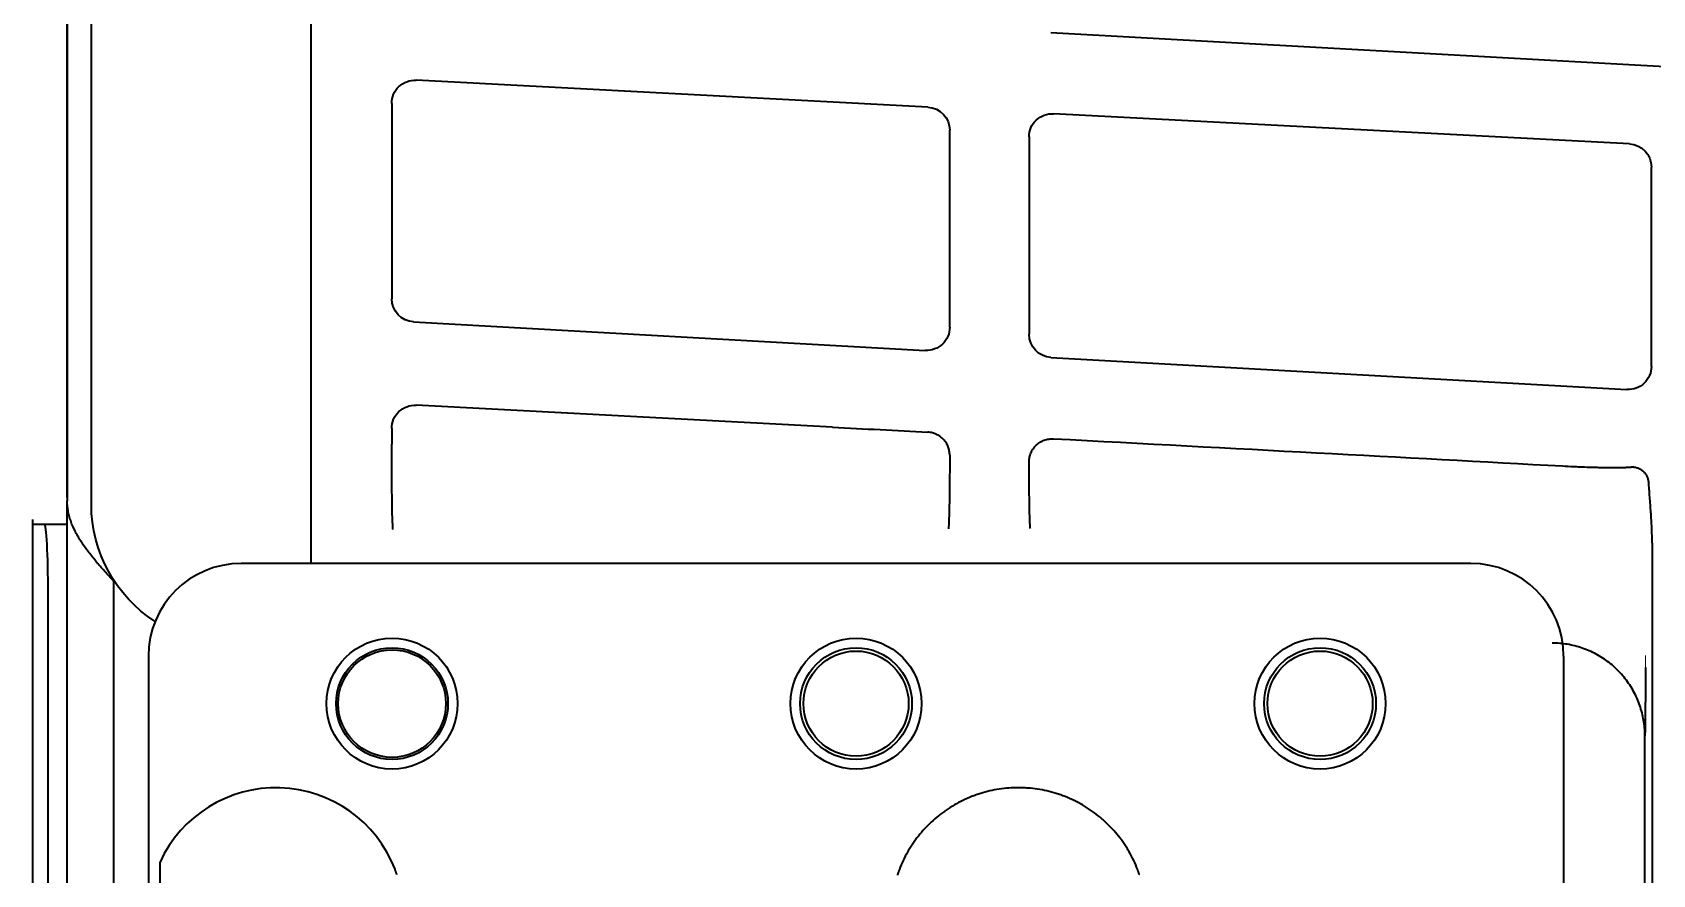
# Model space of a CAD drawing. Extents: x 5809 to 10669, y -850 to 3566.
# Drawn here: x 8371.6 to 8441.4, y 3413.4 to 3449.7 of the extents above; entities that cross this region are included whole.
import ezdxf

# ---------------------------------------------------------------- set-up
doc = ezdxf.new("R2010")
doc.units = 0
doc.header["$LTSCALE"] = 5
doc.layers.add('1', color=7, linetype='CONTINUOUS', true_color=0xffffff)

msp = doc.modelspace()

# ---------------------------------------------------------------- linework, layer by layer
at = {"layer": '1', "color": 7, "linetype": 'Continuous', "lineweight": 35}
for p, q in [((8374.114, 3429.359), (8374.114, 3491.296)), ((8373.073, 3490.329), (8373.073, 3433.533)), ((8373.075, 3433.518), (8373.075, 3490.328)), ((8383.583, 3426.826), (8383.583, 3482.576)), ((8415.475, 3449.739), (8699.86, 3433.886)), ((8410.167, 3446.513), (8388.112, 3447.672)), ((8387.059, 3446.673), (8387.059, 3438.248)), ((8440.41, 3444.925), (8415.583, 3446.229)), ((8411.113, 3437.017), (8411.113, 3445.516)), ((8414.529, 3445.231), (8414.529, 3436.716)), ((8441.356, 3435.331), (8441.356, 3443.928)), ((8388.004, 3437.249), (8410.059, 3436.02)), ((8415.475, 3435.718), (8440.302, 3434.334)), ((8373.073, 3433.533), (8373.075, 3433.518)), ((8373.073, 3433.463), (8373.073, 3429.526)), ((8373.078, 3433.497), (8373.074, 3433.472)), ((8373.078, 3429.666), (8373.078, 3433.486)), ((8406.058, 3432.709), (8388.112, 3433.651)), ((8387.059, 3432.653), (8387.059, 3431.981)), ((8373.073, 2431.526), (8373.073, 3429.526)), ((8371.573, 3428.726), (8371.573, 2937.226)), ((8371.576, 3428.526), (8371.573, 3428.526)), ((8371.576, 3428.526), (8372.094, 3428.526)), ((8372.094, 3428.526), (8373.073, 3428.526)), ((8441.384, 3427.704), (8441.384, 3410.106)), ((8433.573, 3426.826), (8380.572, 3426.826)), ((8375.073, 3426.108), (8375.073, 3385.375)), ((8372.251, 2938.226), (8372.251, 3425.726)), ((8376.573, 3422.827), (8376.573, 3345.826)), ((8437.573, 3345.826), (8437.573, 3422.827)), ((8441.073, 3419.403), (8441.073, 3419.396)), ((8441.073, 3392.253), (8441.073, 3419.396)), ((8377.073, 3408.208), (8377.073, 3413.944))]:
    msp.add_line(p, q, dxfattribs=at)
at = {"layer": '1', "color": 51, "linetype": 'Continuous', "lineweight": 13}
for p, q in [((8373.073, 3433.533), (8373.073, 3433.533)), ((8373.074, 3433.463), (8373.073, 3433.463)), ((8441.073, 3419.403), (8441.077, 3419.417))]:
    msp.add_line(p, q, dxfattribs=at)
at = {"layer": '1', "color": 7, "linetype": 'Continuous', "lineweight": 35}
for centre, radius in [((8387.073, 3420.782), 2.825), ((8407.073, 3420.782), 2.825), ((8427.073, 3420.782), 2.825), ((8387.073, 3420.782), 2.411), ((8387.073, 3420.782), 2.32), ((8407.073, 3420.782), 2.411), ((8407.073, 3420.782), 2.267), ((8427.073, 3420.782), 2.411), ((8427.073, 3420.782), 2.267)]:
    msp.add_circle(centre, radius, dxfattribs=at)
msp.add_arc((8382.073, 3411.652), 5.5, 21.10696, 155.38002, dxfattribs=at)
at = {"layer": '1', "color": 7, "linetype": 'Continuous', "lineweight": 35, "extrusion": (0, 0, -1)}
for centre, major_axis, ratio, start_param, end_param in [((8388.058, 3446.674), (0.829, 0.56), 0.999069, 3.735813, 5.359692), ((8410.112, 3445.515), (0.996, 0.091), 0.99936, -1.425283, 0.090602), ((8415.529, 3445.231), (0.829, 0.56), 0.999069, 3.735813, 5.359692), ((8440.356, 3443.927), (0.996, 0.091), 0.99936, -1.425283, 0.090602), ((8388.058, 3438.247), (-0.821, 0.571), 0.999112, 4.158901, 5.674785), ((8410.112, 3437.018), (-0.996, 0.089), 0.999321, 3.053132, 4.677011), ((8415.529, 3436.716), (-0.821, 0.571), 0.999112, 4.158901, 5.674785), ((8440.356, 3435.332), (-0.996, 0.089), 0.999321, 3.053132, 4.677011), ((8388.058, 3432.653), (0.829, 0.56), 0.999069, 3.735813, 5.359692), ((8402.472, 3432.703), (-68.448, 3.585), 0.002827, 1.62306, 1.683295), ((8387.123, 3431.981), (0, 3.7), 0.017454, 3.193949, 4.71241), ((8402.472, 3432.703), (-68.448, 3.585), 0.002827, 1.763382, 2.108233), ((8411.048, 3432.017), (0, 3.7), 0.017473, 1.71282, 3.08918), ((8414.594, 3432.025), (0, 3.7), 0.017454, 3.193949, 4.488882), ((8380.12, 3429.374), (4.251, 4.251), 0.997946, 2.928507, 3.925621)]:
    msp.add_ellipse(centre, major_axis=major_axis, ratio=ratio, start_param=start_param, end_param=end_param, dxfattribs=at)
at = {"layer": '1', "color": 7, "linetype": 'Continuous', "lineweight": 35}
for centre, major_axis, ratio, start_param, end_param in [((8372.406, 3433.533), (0, 2), 0.333523, 4.694943, 4.712386), ((8356.612, 3433.533), (-16.463, 0.034), 0.121466, 3.129398, 3.158687), ((8372.406, 3433.533), (-0.026, 2), 0.333349, 4.673144, 4.690588), ((8375.074, 3537.841), (1.998, 104.324), 0.000761, 3.136781, 3.164482), ((8372.094, 3425.526), (0, 3), 0.052336, 4.712389, 6.283185), ((8380.573, 3422.826), (-2.829, 2.829), 0.999695, -0.785246, 0.785246), ((8433.572, 3422.826), (2.829, 2.829), 0.999695, 5.497939, 7.068431)]:
    msp.add_ellipse(centre, major_axis=major_axis, ratio=ratio, start_param=start_param, end_param=end_param, dxfattribs=at)
for points in [[(8373.077, 3433.552), (8373.078, 3433.531), (8373.078, 3433.509), (8373.078, 3433.488)], [(8441.073, 3419.403), (8441.073, 3419.513), (8441.063, 3419.733), (8441.022, 3420.061), (8440.954, 3420.384), (8440.859, 3420.701), (8440.739, 3421.008), (8440.593, 3421.305), (8440.424, 3421.589), (8440.231, 3421.857), (8440.017, 3422.109), (8439.783, 3422.343), (8439.531, 3422.556), (8439.262, 3422.748), (8438.977, 3422.917), (8438.68, 3423.062), (8438.372, 3423.182), (8438.055, 3423.276), (8437.731, 3423.344), (8437.403, 3423.385), (8437.182, 3423.394), (8437.072, 3423.394)]]:
    msp.add_open_spline(points, degree=3, dxfattribs=at)
for points, degree, knots in [([(8411.112, 3431.494), (8411.112, 3431.525), (8411.11, 3431.557), (8411.104, 3431.621), (8411.1, 3431.652), (8411.082, 3431.745), (8411.065, 3431.805), (8411.03, 3431.893), (8411.016, 3431.922), (8410.988, 3431.978), (8410.972, 3432.006), (8410.921, 3432.085), (8410.883, 3432.135), (8410.795, 3432.227), (8410.748, 3432.269), (8410.683, 3432.315), (8410.67, 3432.324), (8410.643, 3432.341), (8410.603, 3432.366), (8410.533, 3432.403), (8410.475, 3432.426), (8410.431, 3432.442), (8410.416, 3432.447), (8410.385, 3432.456), (8410.37, 3432.46), (8410.293, 3432.48), (8410.23, 3432.489), (8410.167, 3432.492)], 3, [0, 0, 0, 0, 0.0625, 0.0625, 0.125, 0.125, 0.25, 0.25, 0.3125, 0.3125, 0.375, 0.375, 0.5, 0.5, 0.625, 0.625, 0.65625, 0.65625, 0.6875, 0.75, 0.8125, 0.8125, 0.84375, 0.84375, 0.875, 0.875, 1, 1, 1, 1]), ([(8414.531, 3431.205), (8414.531, 3431.239), (8414.532, 3431.273), (8414.538, 3431.324), (8414.54, 3431.341), (8414.545, 3431.375), (8414.548, 3431.391), (8414.565, 3431.474), (8414.585, 3431.539), (8414.625, 3431.631), (8414.64, 3431.662), (8414.664, 3431.707), (8414.673, 3431.721), (8414.691, 3431.75), (8414.719, 3431.793), (8414.75, 3431.833), (8414.794, 3431.885), (8414.818, 3431.909), (8414.891, 3431.979), (8414.944, 3432.021), (8415.016, 3432.065), (8415.031, 3432.074), (8415.06, 3432.09), (8415.076, 3432.098), (8415.121, 3432.121), (8415.152, 3432.134), (8415.247, 3432.169), (8415.312, 3432.186), (8415.414, 3432.202), (8415.447, 3432.205), (8415.515, 3432.208), (8415.549, 3432.208), (8415.583, 3432.206)], 3, [0, 0, 0, 0, 0.0625, 0.0625, 0.09375, 0.09375, 0.125, 0.125, 0.25, 0.25, 0.3125, 0.3125, 0.34375, 0.34375, 0.375, 0.4375, 0.4375, 0.5, 0.5, 0.625, 0.625, 0.65625, 0.65625, 0.6875, 0.6875, 0.75, 0.75, 0.875, 0.875, 0.9375, 0.9375, 1, 1, 1, 1]), ([(8437.522, 3431.034), (8437.685, 3431.025), (8437.846, 3431.017), (8438.045, 3431.008), (8438.085, 3431.006), (8438.164, 3431.003), (8438.282, 3430.998), (8438.398, 3430.994), (8438.625, 3430.985), (8438.771, 3430.981), (8438.949, 3430.976), (8438.984, 3430.976), (8439.054, 3430.974), (8439.158, 3430.972), (8439.257, 3430.97), (8439.354, 3430.969), (8439.386, 3430.968), (8439.449, 3430.967), (8439.542, 3430.967), (8439.63, 3430.966), (8439.799, 3430.966), (8439.904, 3430.967), (8440.049, 3430.969), (8440.096, 3430.97), (8440.163, 3430.971), (8440.185, 3430.972), (8440.227, 3430.973), (8440.247, 3430.974), (8440.347, 3430.978), (8440.417, 3430.982), (8440.478, 3430.986)], 3, [0, 0, 0, 0, 0.125, 0.125, 0.15625, 0.15625, 0.1875, 0.25, 0.25, 0.375, 0.375, 0.40625, 0.40625, 0.4375, 0.5, 0.5, 0.53125, 0.53125, 0.5625, 0.625, 0.625, 0.75, 0.75, 0.8125, 0.8125, 0.84375, 0.84375, 0.875, 0.875, 1, 1, 1, 1]), ([(8441.238, 3430.356), (8441.236, 3430.379), (8441.233, 3430.402), (8441.224, 3430.448), (8441.212, 3430.492), (8441.196, 3430.535), (8441.178, 3430.577), (8441.168, 3430.598), (8441.133, 3430.659), (8441.106, 3430.696), (8441.061, 3430.747), (8441.045, 3430.763), (8441.02, 3430.786), (8441.011, 3430.793), (8440.993, 3430.808), (8440.985, 3430.815), (8440.939, 3430.849), (8440.901, 3430.873), (8440.841, 3430.903), (8440.82, 3430.913), (8440.779, 3430.929), (8440.758, 3430.937), (8440.695, 3430.957), (8440.652, 3430.966), (8440.588, 3430.977), (8440.566, 3430.98), (8440.523, 3430.984), (8440.501, 3430.986), (8440.479, 3430.986)], 3, [0, 0, 0, 0, 0.0625, 0.0625, 0.125, 0.1875, 0.1875, 0.25, 0.25, 0.375, 0.375, 0.4375, 0.4375, 0.46875, 0.46875, 0.5, 0.5, 0.625, 0.625, 0.6875, 0.6875, 0.75, 0.75, 0.875, 0.875, 0.9375, 0.9375, 1, 1, 1, 1]), ([(8441.384, 3427.704), (8441.385, 3427.925), (8441.379, 3428.146), (8441.361, 3428.588), (8441.348, 3428.809), (8441.319, 3429.251), (8441.302, 3429.472), (8441.269, 3429.914), (8441.252, 3430.134), (8441.238, 3430.356)], 3, [0, 0, 0, 0, 0.25, 0.25, 0.5, 0.5, 0.75, 0.75, 1, 1, 1, 1]), ([(8375.073, 3426.062), (8374.943, 3426.206), (8374.813, 3426.349), (8374.621, 3426.565), (8374.557, 3426.637), (8374.463, 3426.746), (8374.431, 3426.782), (8374.369, 3426.855), (8374.338, 3426.891), (8374.187, 3427.072), (8374.071, 3427.216), (8373.854, 3427.504), (8373.752, 3427.649), (8373.565, 3427.94), (8373.482, 3428.084), (8373.337, 3428.372), (8373.275, 3428.515), (8373.2, 3428.732), (8373.178, 3428.804), (8373.154, 3428.895), (8373.15, 3428.913), (8373.141, 3428.949), (8373.128, 3429.004), (8373.117, 3429.058), (8373.086, 3429.239), (8373.073, 3429.382), (8373.073, 3429.526)], 3, [0, 0, 0, 0, 0.125, 0.125, 0.1875, 0.1875, 0.21875, 0.21875, 0.25, 0.25, 0.375, 0.375, 0.5, 0.5, 0.625, 0.625, 0.75, 0.75, 0.8125, 0.8125, 0.828125, 0.828125, 0.84375, 0.875, 0.875, 1, 1, 1, 1]), ([(8441.102, 3422.336), (8441.101, 3421.877), (8441.097, 3421.378), (8441.094, 3420.935), (8441.089, 3420.417), (8441.086, 3420.189), (8441.083, 3419.908), (8441.081, 3419.728), (8441.077, 3419.417)], 2, [0, 0, 0, 0.386749, 0.386749, 0.693374, 0.693374, 0.846687, 0.846687, 1, 1, 1]), ([(8419.204, 3413.633), (8419.104, 3413.892), (8418.985, 3414.142), (8418.83, 3414.413), (8418.812, 3414.443), (8418.777, 3414.503), (8418.759, 3414.532), (8418.704, 3414.621), (8418.666, 3414.679), (8418.55, 3414.85), (8418.468, 3414.961), (8418.213, 3415.284), (8418.027, 3415.485), (8417.775, 3415.72), (8417.698, 3415.79), (8417.619, 3415.857), (8417.566, 3415.901), (8417.539, 3415.923), (8417.403, 3416.032), (8417.292, 3416.114), (8416.952, 3416.347), (8416.715, 3416.484), (8416.344, 3416.664), (8416.218, 3416.719), (8416.057, 3416.782), (8416.025, 3416.795), (8415.96, 3416.819), (8415.927, 3416.831), (8415.829, 3416.865), (8415.763, 3416.887), (8415.433, 3416.989), (8415.166, 3417.05), (8414.759, 3417.111), (8414.622, 3417.127), (8414.416, 3417.142), (8414.313, 3417.148), (8414.209, 3417.151), (8414.14, 3417.152), (8414.105, 3417.152), (8413.793, 3417.152), (8413.519, 3417.131), (8412.977, 3417.049), (8412.709, 3416.988), (8412.412, 3416.896), (8412.379, 3416.885), (8412.313, 3416.863), (8412.28, 3416.852), (8412.182, 3416.817), (8412.117, 3416.793), (8411.924, 3416.717), (8411.798, 3416.662), (8411.428, 3416.482), (8411.191, 3416.345), (8410.907, 3416.15), (8410.822, 3416.09), (8410.74, 3416.027), (8410.685, 3415.985), (8410.657, 3415.963), (8410.522, 3415.855), (8410.418, 3415.764), (8410.116, 3415.483), (8409.931, 3415.281), (8409.675, 3414.958), (8409.594, 3414.847), (8409.497, 3414.704), (8409.478, 3414.675), (8409.44, 3414.616), (8409.421, 3414.587), (8409.366, 3414.499), (8409.331, 3414.439), (8409.159, 3414.138), (8409.04, 3413.888), (8408.94, 3413.629)], 3, [0, 0, 0, 0, 0.0625, 0.0625, 0.070313, 0.070313, 0.078125, 0.078125, 0.09375, 0.09375, 0.125, 0.125, 0.1875, 0.1875, 0.203125, 0.210938, 0.210938, 0.21875, 0.21875, 0.25, 0.25, 0.3125, 0.3125, 0.34375, 0.34375, 0.351563, 0.351563, 0.359375, 0.359375, 0.375, 0.375, 0.4375, 0.4375, 0.46875, 0.46875, 0.484375, 0.492188, 0.492188, 0.5, 0.5, 0.5625, 0.5625, 0.625, 0.625, 0.632812, 0.632812, 0.640625, 0.640625, 0.65625, 0.65625, 0.6875, 0.6875, 0.75, 0.75, 0.765625, 0.773437, 0.773437, 0.78125, 0.78125, 0.8125, 0.8125, 0.875, 0.875, 0.90625, 0.90625, 0.914062, 0.914062, 0.921875, 0.921875, 0.9375, 0.9375, 1, 1, 1, 1]), ([(8387.287, 3413.404), (8387.286, 3413.404), (8387.286, 3413.406), (8387.284, 3413.412), (8387.282, 3413.416), (8387.278, 3413.428), (8387.276, 3413.435), (8387.27, 3413.452), (8387.267, 3413.461), (8387.26, 3413.482), (8387.255, 3413.494), (8387.247, 3413.519), (8387.242, 3413.532), (8387.234, 3413.553), (8387.232, 3413.56), (8387.226, 3413.574), (8387.224, 3413.581), (8387.215, 3413.603), (8387.21, 3413.618), (8387.204, 3413.633)], 3, [0, 0, 0, 0, 0.125, 0.125, 0.25, 0.25, 0.375, 0.375, 0.5, 0.5, 0.625, 0.625, 0.75, 0.75, 0.8125, 0.8125, 0.875, 0.875, 1, 1, 1, 1]), ([(8408.94, 3413.629), (8408.934, 3413.614), (8408.929, 3413.598), (8408.92, 3413.576), (8408.917, 3413.568), (8408.912, 3413.553), (8408.909, 3413.546), (8408.901, 3413.524), (8408.896, 3413.511), (8408.889, 3413.491), (8408.887, 3413.485), (8408.883, 3413.472), (8408.881, 3413.466), (8408.875, 3413.449), (8408.871, 3413.439), (8408.867, 3413.425), (8408.865, 3413.421), (8408.862, 3413.413), (8408.861, 3413.41), (8408.858, 3413.4), (8408.856, 3413.395), (8408.854, 3413.389), (8408.854, 3413.388), (8408.853, 3413.386), (8408.853, 3413.385), (8408.853, 3413.385)], 3, [0, 0, 0, 0, 0.125, 0.125, 0.1875, 0.1875, 0.25, 0.25, 0.375, 0.375, 0.4375, 0.4375, 0.5, 0.5, 0.625, 0.625, 0.6875, 0.6875, 0.75, 0.75, 0.875, 0.875, 0.9375, 0.9375, 1, 1, 1, 1]), ([(8419.287, 3413.404), (8419.286, 3413.404), (8419.286, 3413.406), (8419.284, 3413.41), (8419.284, 3413.412), (8419.282, 3413.417), (8419.281, 3413.419), (8419.278, 3413.428), (8419.276, 3413.435), (8419.272, 3413.447), (8419.27, 3413.452), (8419.267, 3413.461), (8419.265, 3413.466), (8419.26, 3413.482), (8419.256, 3413.494), (8419.249, 3413.512), (8419.247, 3413.519), (8419.242, 3413.532), (8419.239, 3413.539), (8419.232, 3413.559), (8419.227, 3413.574), (8419.218, 3413.596), (8419.215, 3413.603), (8419.21, 3413.618), (8419.207, 3413.626), (8419.204, 3413.633)], 3, [0, 0, 0, 0, 0.125, 0.125, 0.1875, 0.1875, 0.25, 0.25, 0.375, 0.375, 0.4375, 0.4375, 0.5, 0.5, 0.625, 0.625, 0.6875, 0.6875, 0.75, 0.75, 0.875, 0.875, 0.9375, 0.9375, 1, 1, 1, 1])]:
    msp.add_open_spline(points, degree=degree, knots=knots, dxfattribs=at)
at = {"layer": '1', "color": 51, "linetype": 'Continuous', "lineweight": 13}
msp.add_open_spline([(8441.103, 3422.859), (8441.103, 3422.605), (8441.102, 3422.336)], degree=2, dxfattribs=at)

doc.saveas('drawing.dxf')
